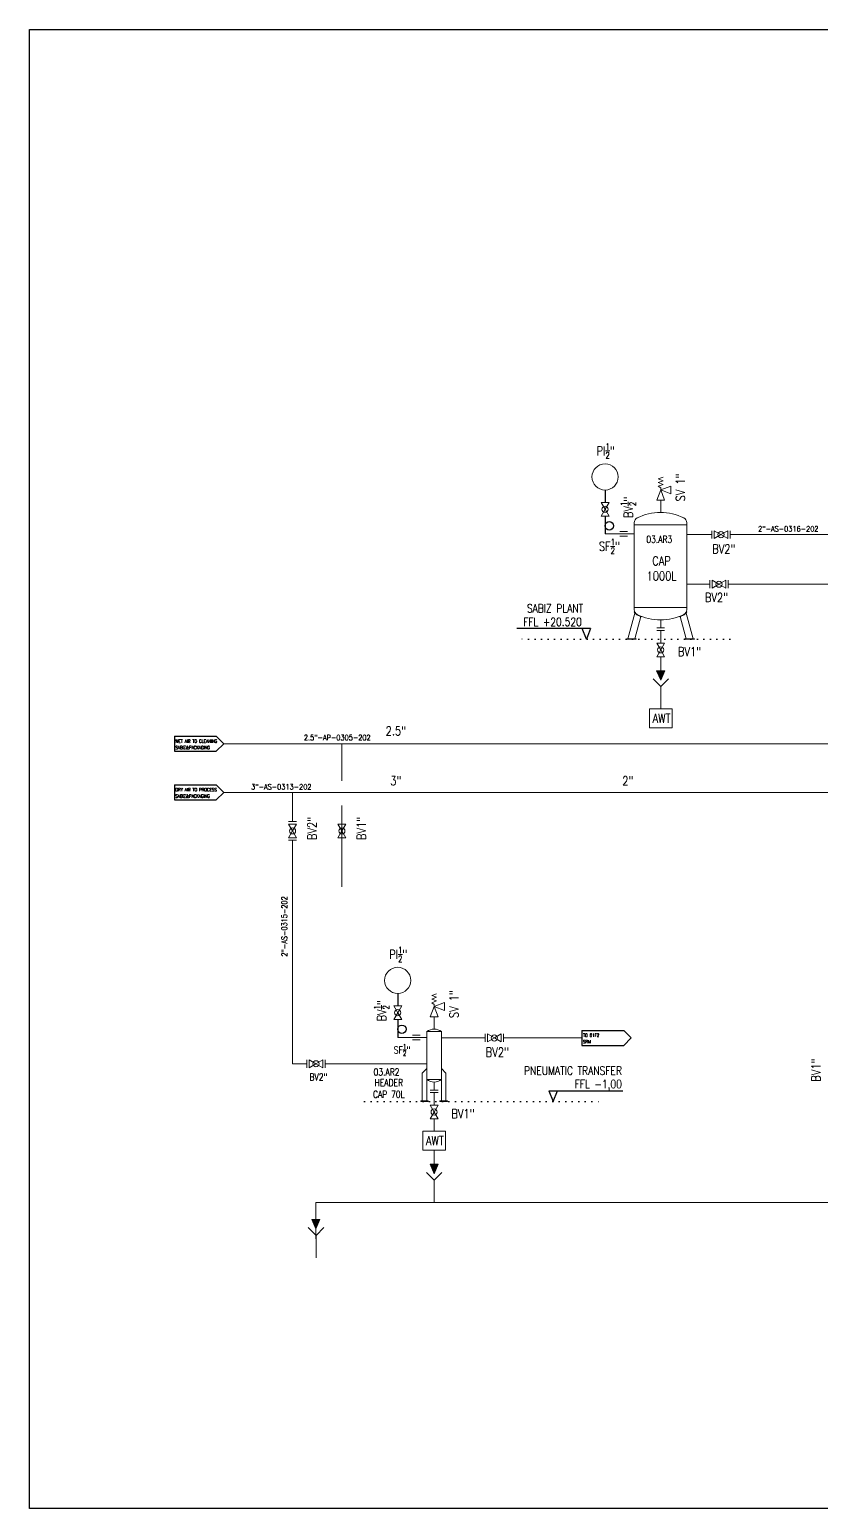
# Model space of a CAD drawing. Extents: x -29512 to 147477, y -5232 to 39709.
# Drawn here: x 139186.2 to 139350.9, y 10268.9 to 10576.5 of the extents above; entities that cross this region are included whole.
import ezdxf
from ezdxf.enums import TextEntityAlignment as Align

# ---------------------------------------------------------------- set-up
doc = ezdxf.new("R2010")
doc.units = 0
doc.linetypes.add('DOTTED', pattern=[0.25, 0, -0.25])
doc.layers.get('0').update_dxf_attribs({"linetype": 'CONTINUOUS'})
for name, color, linetype, lineweight in [('DIMENSI', 20, 'CONTINUOUS', 9), ('FITTING', 7, 'CONTINUOUS', 13), ('TAG', 140, 'CONTINUOUS', 13)]:
    doc.layers.add(name, color=color, linetype=linetype, lineweight=lineweight)
for name, color, linetype in [('DIMENSION', 3, 'CONTINUOUS'), ('EQUIPMENT', 4, 'CONTINUOUS'), ('S', 7, 'CONTINUOUS')]:
    doc.layers.add(name, color=color, linetype=linetype)
doc.styles.add('Romans100', font='romans.shx', dxfattribs={"width": 0.8, "height": 200})
doc.styles.add('S25', font='SIMPLEX', dxfattribs={"width": 0.8, "height": 0.25})
doc.styles.add('S3', font='SIMPLEX', dxfattribs={"width": 0.9, "height": 0.3})
doc.styles.add('S35S', font='SIMPLEX', dxfattribs={"width": 0.5, "height": 0.35})

# ---------------------------------------------------------------- blocks, each defined once
blk = doc.blocks.new('LOSAN', base_point=(47, 38))
for p, q in [((47, 38.7), (50.9, 38.7)), ((47, 37.3), (50.9, 37.3))]:
    blk.add_line(p, q)
at = {"layer": 'S'}
for tag, p, height, style, width in [('3', (47.1, 38.1), 0.35, 'S35S', 0.5), ('4', (47.1, 37.5), 0.35, 'S35S', 0.5), ('2', (47.1, 37.5), 0.3, 'S3', 0.9), ('1', (47.1, 38.1), 0.3, 'S3', 0.9)]:
    blk.add_attdef(tag, p, '', height=height, dxfattribs=dict(at, style=style, width=width))
blk = doc.blocks.new('gqv199')
at = {"layer": 'EQUIPMENT', "color": 31, "lineweight": 20}
for p, q in [((-3.96, -7.35), (-3, -6.39)), ((-3.96, -7.35), (-3.96, -13.12)), ((-3, -7.73), (-3, -13.12)), ((0.96, -7.35), (0, -6.39)), ((0, -7.73), (0, -13.12)), ((0.96, -7.35), (0.96, -13.12))]:
    blk.add_line(p, q, dxfattribs=at)
for points in [[(-4.28, -13.12), (-2.71, -13.12), (-2.71, -13.24), (-4.28, -13.24)], [(1.28, -13.12), (-0.29, -13.12), (-0.29, -13.24), (1.28, -13.24)]]:
    blk.add_lwpolyline(points, close=True, dxfattribs=at)
at = {"layer": 'FITTING', "linetype": 'ByBlock', "ltscale": 0.5}
blk.add_lwpolyline([(-3, -8.68), (-3, 1.32), (0, 1.32), (0, -8.68)], close=True, dxfattribs=at)
for centre, start, end in [((-1.5, -0.63), 52.4696, 127.5304), ((-1.5, -6.72), 232.4696, 307.5304)]:
    blk.add_arc(centre, 2.46, start, end, dxfattribs=at)

msp = doc.modelspace()

# ---------------------------------------------------------------- hatches: boundary and pattern name
h = msp.add_hatch(color=30)
h.paths.add_polyline_path([(139317.4853, 10443.1554), (139316.6476, 10443.1554), (139317.4853, 10441.1746)])
h.paths.add_polyline_path([(139317.4853, 10441.1746), (139318.323, 10443.1554), (139317.4853, 10443.1554)])
h = msp.add_hatch(color=30)
h.paths.add_polyline_path([(139270.361, 10340.5082), (139269.5233, 10340.5082), (139270.361, 10338.5274)])
h.paths.add_polyline_path([(139270.361, 10338.5274), (139271.1986, 10340.5082), (139270.361, 10340.5082)])
h = msp.add_hatch(color=30)
h.paths.add_polyline_path([(139245.7751, 10329.0125), (139244.9374, 10329.0125), (139245.7751, 10327.0317)])
h.paths.add_polyline_path([(139245.7751, 10327.0317), (139246.6127, 10329.0125), (139245.7751, 10329.0125)])

# ---------------------------------------------------------------- linework, layer by layer
at = {"color": 30}
for p, q in [((139305.9213, 10480.7508), (139305.9213, 10478.1819)), ((139305.9213, 10475.201), (139305.9213, 10471.6184)), ((139262.7826, 10376.0163), (139262.7826, 10373.4474)), ((139262.7826, 10370.4665), (139262.7826, 10366.8839))]:
    msp.add_line(p, q, dxfattribs=at)
at = {"color": 30, "lineweight": 20}
for p, q in [((139317.4853, 10476.0672), (139317.4853, 10478.6095)), ((139305.9213, 10471.6184), (139311.9874, 10471.6184)), ((139322.9092, 10471.4645), (139328.0952, 10471.4645)), ((139331.9399, 10471.4645), (139366.7054, 10471.4645)), ((139327.697, 10461.1497), (139322.9092, 10461.1497)), ((139331.5417, 10461.1497), (139366.7054, 10461.1497)), ((139317.4853, 10453.7407), (139317.4853, 10452.0469)), ((139317.4853, 10451.5522), (139317.4853, 10448.9258)), ((139317.4853, 10446.0703), (139317.4853, 10441.1746)), ((139317.509, 10439.8434), (139317.509, 10435.2003)), ((139366.7054, 10417.8578), (139226.5925, 10417.8578)), ((139240.9118, 10411.7653), (139240.9118, 10417.8578)), ((139240.9118, 10361.3895), (139240.9118, 10407.9206)), ((139270.3856, 10368.6093), (139270.3856, 10371.1515)), ((139262.7826, 10366.8839), (139268.8486, 10366.8839)), ((139271.861, 10366.7758), (139280.9709, 10366.7758)), ((139284.8156, 10366.7758), (139301.1103, 10366.7758)), ((139240.9118, 10361.3895), (139243.8535, 10361.3895)), ((139247.6982, 10361.3895), (139268.861, 10361.3895)), ((139270.361, 10357.59), (139270.361, 10355.8962)), ((139270.361, 10355.4015), (139270.361, 10352.7751)), ((139270.361, 10349.9196), (139270.361, 10347.3592)), ((139270.361, 10343.4231), (139270.361, 10338.5274)), ((139270.3847, 10337.1961), (139270.3847, 10332.553)), ((139474.5805, 10332.553), (139245.7751, 10332.553)), ((139245.7751, 10332.553), (139245.7751, 10329.0125)), ((139245.7751, 10324.9876), (139245.7751, 10327.0317)), ((139245.7988, 10325.7004), (139245.7988, 10321.0573))]:
    msp.add_line(p, q, dxfattribs=at)
for p, q in [((139216.3268, 10429.5164), (139216.3268, 10426.3921)), ((139225.0303, 10429.5164), (139226.5925, 10427.9543)), ((139226.5925, 10427.9543), (139225.0303, 10426.3921)), ((139216.3268, 10419.42), (139216.3268, 10416.2957)), ((139225.0303, 10419.42), (139226.5925, 10417.8578)), ((139226.5925, 10417.8578), (139225.0303, 10416.2957)), ((139301.1103, 10368.338), (139301.1103, 10365.2136)), ((139309.8139, 10368.338), (139311.376, 10366.7758)), ((139311.376, 10366.7758), (139309.8139, 10365.2136))]:
    msp.add_line(p, q)
at = {"color": 1, "lineweight": 20}
for p, q in [((139226.5925, 10427.9543), (139353.6108, 10427.9543)), ((139251.1686, 10420.257), (139251.1686, 10427.9543)), ((139251.1686, 10398.1844), (139251.1686, 10415.143))]:
    msp.add_line(p, q, dxfattribs=at)
at = {"color": 30, "lineweight": 20}
for points in [[(139319.1175, 10441.4519), (139317.509, 10439.8434), (139315.9005, 10441.4519)], [(139271.9932, 10338.8046), (139270.3847, 10337.1961), (139268.7762, 10338.8046)], [(139247.4073, 10327.3089), (139245.7988, 10325.7004), (139244.1903, 10327.3089)]]:
    msp.add_lwpolyline(points, dxfattribs=at)
for points in [[(139318.323, 10443.1554), (139317.4853, 10441.1746), (139316.6476, 10443.1554), (139317.4853, 10443.1554)], [(139271.1986, 10340.5082), (139270.361, 10338.5274), (139269.5233, 10340.5082), (139270.361, 10340.5082)], [(139246.6127, 10329.0125), (139245.7751, 10327.0317), (139244.9374, 10329.0125), (139245.7751, 10329.0125)]]:
    msp.add_lwpolyline(points, close=True, dxfattribs=at)
for centre in [(139305.9213, 10483.4733), (139262.7826, 10378.7388)]:
    msp.add_circle(centre, 2.7225, dxfattribs=at)
at = {"color": 30}
for centre in [(139306.803, 10473.2982), (139263.6643, 10368.5638)]:
    msp.add_circle(centre, 0.8817, dxfattribs=at)
at = {"layer": 'DIMENSION', "color": 6, "linetype": 'ByBlock', "ltscale": 0.5}
for p, q in [((139302.9136, 10451.9222), (139287.5594, 10451.9222)), ((139302.0407, 10449.6902), (139301.1678, 10451.9222)), ((139302.9136, 10451.9222), (139302.0407, 10449.6902)), ((139294.2467, 10355.7715), (139309.6009, 10355.7715)), ((139294.2467, 10355.7715), (139295.1196, 10353.5395)), ((139295.1196, 10353.5395), (139295.9925, 10355.7715))]:
    msp.add_line(p, q, dxfattribs=at)
at = {"layer": 'DIMENSION', "color": 0, "linetype": 'DOTTED', "ltscale": 5}
for p, q in [((139331.8745, 10449.6902), (139288.0631, 10449.6902)), ((139255.8978, 10353.5395), (139304.5717, 10353.5395))]:
    msp.add_line(p, q, dxfattribs=at)
at = {"layer": 'DIMENSION', "color": 6, "linetype": 'ByBlock', "ltscale": 0.5}
msp.add_lwpolyline([(139615.0196, 10268.8985), (139186.2024, 10268.8985), (139186.2024, 10576.5321), (139615.0196, 10576.5321)], close=True, dxfattribs=at)
at = {"layer": 'EQUIPMENT', "color": 31, "lineweight": 20}
for p, q in [((139311.9874, 10455.8571), (139311.9874, 10473.9509)), ((139311.9874, 10473.4821), (139322.9092, 10473.4821)), ((139322.9092, 10455.8571), (139322.9092, 10473.9509)), ((139312.1192, 10455.1613), (139310.6833, 10449.8027)), ((139311.9874, 10456.3259), (139322.9092, 10456.3259)), ((139311.9876, 10455.3945), (139312.0662, 10455.4496)), ((139313.3781, 10454.4265), (139312.1392, 10449.8027)), ((139313.5784, 10454.4493), (139313.554, 10454.3583)), ((139321.3182, 10454.4493), (139321.3426, 10454.3583)), ((139321.5185, 10454.4265), (139322.7574, 10449.8027)), ((139322.7774, 10455.1613), (139324.2133, 10449.8027)), ((139322.9091, 10455.3945), (139322.8304, 10455.4496))]:
    msp.add_line(p, q, dxfattribs=at)
for points in [[(139310.4021, 10449.8027), (139312.4204, 10449.8027), (139312.4204, 10449.6902), (139310.4021, 10449.6902)], [(139324.4945, 10449.8027), (139322.4762, 10449.8027), (139322.4762, 10449.6902), (139324.4945, 10449.6902)]]:
    msp.add_lwpolyline(points, close=True, dxfattribs=at)
for centre, radius, start, end in [((139313.0796, 10473.9509), 1.0922, 116.3878, 180), ((139317.4483, 10465.1454), 10.9219, 63.6122, 116.3878), ((139321.8171, 10473.9509), 1.0922, 0, 63.6122), ((139313.0796, 10455.8571), 1.0922, 180, 243.6122), ((139313.0796, 10455.8571), 1.1859, 202.957799, 243.6122), ((139317.4483, 10464.6626), 11.0156, 243.6122, 249.296822), ((139317.4483, 10464.6626), 10.9219, 243.6122, 296.3878), ((139317.4483, 10464.6626), 11.0156, 290.703178, 296.3878), ((139321.8171, 10455.8571), 1.0922, 296.3878, 0), ((139321.8171, 10455.8571), 1.0922, 296.3878, 0), ((139321.8171, 10455.8571), 1.1859, 296.3878, 337.042201)]:
    msp.add_arc(centre, radius, start, end, dxfattribs=at)
at = {"layer": 'FITTING', "lineweight": 20}
for p, q in [((139316.9842, 10483.05), (139317.9863, 10483.425)), ((139317.9863, 10482.675), (139316.9842, 10483.05)), ((139316.9842, 10482.3), (139317.9863, 10482.675)), ((139317.9863, 10481.925), (139316.9842, 10482.3)), ((139316.9842, 10481.55), (139317.9863, 10481.925)), ((139317.4853, 10481.175), (139316.9842, 10481.55)), ((139317.4853, 10480.7545), (139317.4853, 10481.175)), ((139310.6189, 10472.113), (139308.9703, 10472.113)), ((139328.0952, 10472.2887), (139328.0952, 10470.6402)), ((139331.9399, 10472.2887), (139331.9399, 10470.6402)), ((139310.6189, 10471.1237), (139308.9703, 10471.1237)), ((139327.697, 10460.3254), (139327.697, 10461.974)), ((139331.5417, 10460.3254), (139331.5417, 10461.974)), ((139316.661, 10452.0469), (139318.3096, 10452.0469)), ((139241.7361, 10411.7653), (139240.0875, 10411.7653)), ((139241.7361, 10407.9206), (139240.0875, 10407.9206)), ((139269.8845, 10375.592), (139270.8867, 10375.967)), ((139270.8867, 10375.217), (139269.8845, 10375.592)), ((139269.8845, 10374.842), (139270.8867, 10375.217)), ((139270.8867, 10374.467), (139269.8845, 10374.842)), ((139269.8845, 10374.092), (139270.8867, 10374.467)), ((139270.3856, 10373.717), (139269.8845, 10374.092)), ((139270.3856, 10373.2966), (139270.3856, 10373.717)), ((139267.4801, 10367.3785), (139265.8316, 10367.3785)), ((139280.9709, 10367.6001), (139280.9709, 10365.9515)), ((139284.8156, 10367.6001), (139284.8156, 10365.9515)), ((139267.4801, 10366.3892), (139265.8316, 10366.3892)), ((139243.8535, 10360.5652), (139243.8535, 10362.2138)), ((139247.6982, 10360.5652), (139247.6982, 10362.2138)), ((139269.5367, 10355.8962), (139271.1853, 10355.8962))]:
    msp.add_line(p, q, dxfattribs=at)
for points in [[(139317.4853, 10480.7545), (139319.6303, 10481.5788), (139319.6303, 10479.9302)], [(139305.9213, 10476.7541), (139305.097, 10478.1819), (139306.7456, 10478.1819)], [(139317.4853, 10480.7545), (139318.3096, 10478.6095), (139316.661, 10478.6095)], [(139305.9213, 10476.7541), (139305.097, 10475.3264), (139306.7456, 10475.3264)], [(139330.0176, 10471.4645), (139328.5898, 10472.2887), (139328.5898, 10470.6402)], [(139330.0176, 10471.4645), (139331.4453, 10472.2887), (139331.4453, 10470.6402)], [(139329.6193, 10461.1497), (139328.1916, 10460.3254), (139328.1916, 10461.974)], [(139329.6193, 10461.1497), (139331.0471, 10460.3254), (139331.0471, 10461.974)], [(139317.4853, 10447.498), (139318.3096, 10448.9258), (139316.661, 10448.9258)], [(139317.4853, 10447.498), (139318.3096, 10446.0703), (139316.661, 10446.0703)], [(139240.9118, 10409.843), (139241.7361, 10411.2707), (139240.0875, 10411.2707)], [(139251.1686, 10409.843), (139251.9929, 10411.2707), (139250.3443, 10411.2707)], [(139240.9118, 10409.843), (139241.7361, 10408.4153), (139240.0875, 10408.4153)], [(139251.1686, 10409.843), (139251.9929, 10408.4153), (139250.3443, 10408.4153)], [(139262.7826, 10372.0196), (139261.9583, 10373.4474), (139263.6069, 10373.4474)], [(139270.3856, 10373.2966), (139272.5306, 10374.1209), (139272.5306, 10372.4723)], [(139262.7826, 10372.0196), (139261.9583, 10370.5919), (139263.6069, 10370.5919)], [(139270.3856, 10373.2966), (139271.2099, 10371.1515), (139269.5613, 10371.1515)], [(139282.8932, 10366.7758), (139281.4655, 10367.6001), (139281.4655, 10365.9515)], [(139282.8932, 10366.7758), (139284.321, 10367.6001), (139284.321, 10365.9515)], [(139245.7759, 10361.3895), (139244.3481, 10360.5652), (139244.3481, 10362.2138)], [(139245.7759, 10361.3895), (139247.2036, 10360.5652), (139247.2036, 10362.2138)], [(139270.361, 10351.3474), (139271.1853, 10352.7751), (139269.5367, 10352.7751)], [(139270.361, 10351.3474), (139271.1853, 10349.9196), (139269.5367, 10349.9196)]]:
    msp.add_lwpolyline(points, close=True, dxfattribs=at)
for points in [[(139328.5898, 10472.2887), (139328.5898, 10470.6402)], [(139328.1916, 10460.3254), (139328.1916, 10461.974)], [(139331.0471, 10460.3254), (139331.0471, 10461.974)], [(139316.661, 10451.5522), (139318.3096, 10451.5522)], [(139241.7361, 10411.2707), (139240.0875, 10411.2707)], [(139251.9929, 10411.2707), (139250.3443, 10411.2707)], [(139241.7361, 10408.4153), (139240.0875, 10408.4153)], [(139251.9929, 10408.4153), (139250.3443, 10408.4153)], [(139281.4655, 10367.6001), (139281.4655, 10365.9515)], [(139244.3481, 10360.5652), (139244.3481, 10362.2138)], [(139247.2036, 10360.5652), (139247.2036, 10362.2138)], [(139269.5367, 10355.4015), (139271.1853, 10355.4015)]]:
    msp.add_lwpolyline(points, dxfattribs=at)
at = {"layer": 'FITTING', "linetype": 'ByBlock', "ltscale": 0.5}
for points in [[(139315.1562, 10435.2003), (139315.1562, 10431.2642), (139319.8618, 10431.2642), (139319.8618, 10435.2003)], [(139268.0081, 10347.3592), (139268.0081, 10343.4231), (139272.7138, 10343.4231), (139272.7138, 10347.3592)]]:
    msp.add_lwpolyline(points, close=True, dxfattribs=at)
at = {"layer": 'FITTING'}
for centre in [(139305.9213, 10476.7541), (139330.0176, 10471.4645), (139329.6193, 10461.1497), (139317.4853, 10447.498), (139240.9118, 10409.843), (139251.1686, 10409.843), (139262.7826, 10372.0196), (139282.8932, 10366.7758), (139245.7759, 10361.3895), (139270.361, 10351.3474)]:
    msp.add_circle(centre, 0.6427, dxfattribs=at)

# ---------------------------------------------------------------- block references
ref = msp.add_blockref('LOSAN', (139216.3268, 10427.9543), dxfattribs=dict(xscale=2.231671083516464, yscale=2.231671083498986, zscale=2.231671083498907))
ref.add_attrib('1', 'WET AIR TO CLEANING', (139216.5499, 10428.1774), dxfattribs={"layer": 'S', "height": 0.669501, "style": 'S3', "width": 0.8})
ref.add_attrib('2', 'SABIZ&PACKAGING', (139216.5499, 10426.8384), dxfattribs={"layer": 'S', "height": 0.669501, "style": 'S3', "width": 0.75})
ref = msp.add_blockref('LOSAN', (139216.3268, 10417.8578), dxfattribs=dict(xscale=2.231671083516464, yscale=2.231671083498986, zscale=2.231671083498907))
ref.add_attrib('1', 'DRY AIR TO PROCESS', (139216.5499, 10418.081), dxfattribs={"layer": 'S', "height": 0.669501, "style": 'S3', "width": 0.8})
ref.add_attrib('2', 'SABIZ&PACKAGING', (139216.5499, 10416.742), dxfattribs={"layer": 'S', "height": 0.669501, "style": 'S3', "width": 0.75})
ref = msp.add_blockref('LOSAN', (139301.1103, 10366.7758), dxfattribs=dict(xscale=2.231671083516464, yscale=2.231671083498986, zscale=2.231671083498907))
ref.add_attrib('1', 'TO 61F2', (139301.3335, 10366.999), dxfattribs={"layer": 'S', "height": 0.6695, "style": 'S3', "width": 0.8})
ref.add_attrib('2', 'SRM', (139301.3335, 10365.66), dxfattribs={"layer": 'S', "height": 0.6695, "style": 'S3', "width": 0.75})
at = {"layer": 'FITTING', "linetype": 'ByBlock', "ltscale": 0.5}
msp.add_blockref('gqv199', (139271.861, 10366.7758), dxfattribs=at)

# ---------------------------------------------------------------- texts
at = {"layer": 'DIMENSI', "color": 6, "lineweight": 20, "attachment_point": 5, "style": 'Romans100'}
for s, insert, char_height, width in [('\\A1;PI{\\H0.7x;\\S1/2;}"', (139306.0309, 10488.873), 1.875, 18.257368), ('\\A1;SF{\\H0.7x;\\S1/2;}"', (139306.8207, 10469.0191), 1.875, 9.022027), ('{\\A1;BV2"}', (139330.6312, 10468.4994), 1.875, 18.257368), ('{CAP\\P1000L}', (139317.6708, 10464.4446), 1.875, 18.257368), ('{\\A1;BV2"}', (139329.1061, 10458.3994), 1.875, 18.257368), ('\\A1;BV1"', (139323.492, 10447.1442), 1.875, 5.826319), ('{\\A1;AWT}', (139317.6632, 10433.2604), 1.875, 5.826319), ('{\\A1;2.5"}', (139262.3993, 10430.6376), 1.875, 18.257368), ('{\\A1;3"}', (139262.3993, 10420.2609), 1.875, 18.257368), ('{\\A1;2"}', (139310.667, 10420.2609), 1.875, 18.257368), ('\\A1;PI{\\H0.7x;\\S1/2;}"', (139262.8922, 10384.1385), 1.875, 18.257368), ('\\A1;SF{\\H0.7x;\\S1/2;}"', (139263.682, 10364.2846), 1.440059, 14.022232), ('{\\A1;BV2"}', (139283.5069, 10363.8108), 1.875, 18.257368), ('{\\A1;BV2"}', (139246.289, 10358.6392), 1.44006, 14.022232), ('{HEADER\\PCAP 70L}', (139260.9297, 10356.2631), 1.44006, 14.022232), ('\\A1;BV1"', (139276.3677, 10350.9935), 1.875, 5.826319), ('{\\A1;AWT}', (139270.5152, 10345.4193), 1.875, 5.826319)]:
    msp.add_mtext(s, dxfattribs=dict(at, insert=insert, char_height=char_height, width=width))
at = {"layer": 'DIMENSI', "color": 6, "lineweight": 20, "char_height": 1.875, "attachment_point": 5, "rotation": 90, "style": 'Romans100'}
for s, insert, width in [('SV 1"', (139321.6043, 10481.2737), 18.257368), ('\\A1;BV{\\H0.7x;\\S1/2;}"', (139310.7442, 10477.1292), 18.257368), ('{\\A1;BV2"}', (139244.9663, 10410.3492), 18.257368), ('{\\A1;BV1"}', (139255.2231, 10410.3492), 18.257368), ('\\A1;BV{\\H0.7x;\\S1/2;}"', (139259.4437, 10372.3947), 18.257368), ('SV 1"', (139274.5047, 10373.8158), 18.257368), ('\\A1;BV1"', (139349.7749, 10360.08), 5.826319)]:
    msp.add_mtext(s, dxfattribs=dict(at, insert=insert, width=width))
at = {"layer": 'S', "color": 2, "style": 'S25', "width": 0.8}
for s, p in [('2"-AS-0316-202', (139350.3068, 10472.116)), ('2.5"-AP-0305-202', (139257.1527, 10428.6908)), ('3"-AS-0313-202', (139244.8389, 10418.448))]:
    msp.add_text(s, height=1.1291, dxfattribs=at).set_placement(p, align=Align.RIGHT)
at = {"layer": 'S', "color": 3, "lineweight": 15, "style": 'S25', "width": 0.8}
for s, p in [('SABIZ PLANT', (139301.387, 10455.2573)), ('PNEUMATIC TRANSFER', (139309.413, 10359.1066))]:
    msp.add_text(s, height=1.734445, dxfattribs=at).set_placement(p, align=Align.RIGHT)
at = {"layer": 'S', "color": 6, "lineweight": 15, "style": 'S25', "width": 0.8}
for s, p in [('FFL +20.520', (139301.0814, 10452.4548)), ('FFL -1,00', (139309.413, 10356.304))]:
    msp.add_text(s, height=1.7344, dxfattribs=at).set_placement(p, align=Align.RIGHT)
at = {"layer": 'S', "color": 2, "style": 'S25', "width": 0.8}
msp.add_text('2"-AS-0315-202', height=1.1291, rotation=90, dxfattribs=at).set_placement((139239.7591, 10396.2398), align=Align.RIGHT)
at = {"layer": 'TAG', "char_height": 1.44006, "width": 14.022232, "attachment_point": 5, "style": 'Romans100'}
for s, insert in [('{03.AR3}', (139317.1979, 10470.505)), ('{03.AR2}', (139260.4568, 10359.6848))]:
    msp.add_mtext(s, dxfattribs=dict(at, insert=insert))

doc.saveas('drawing.dxf')
